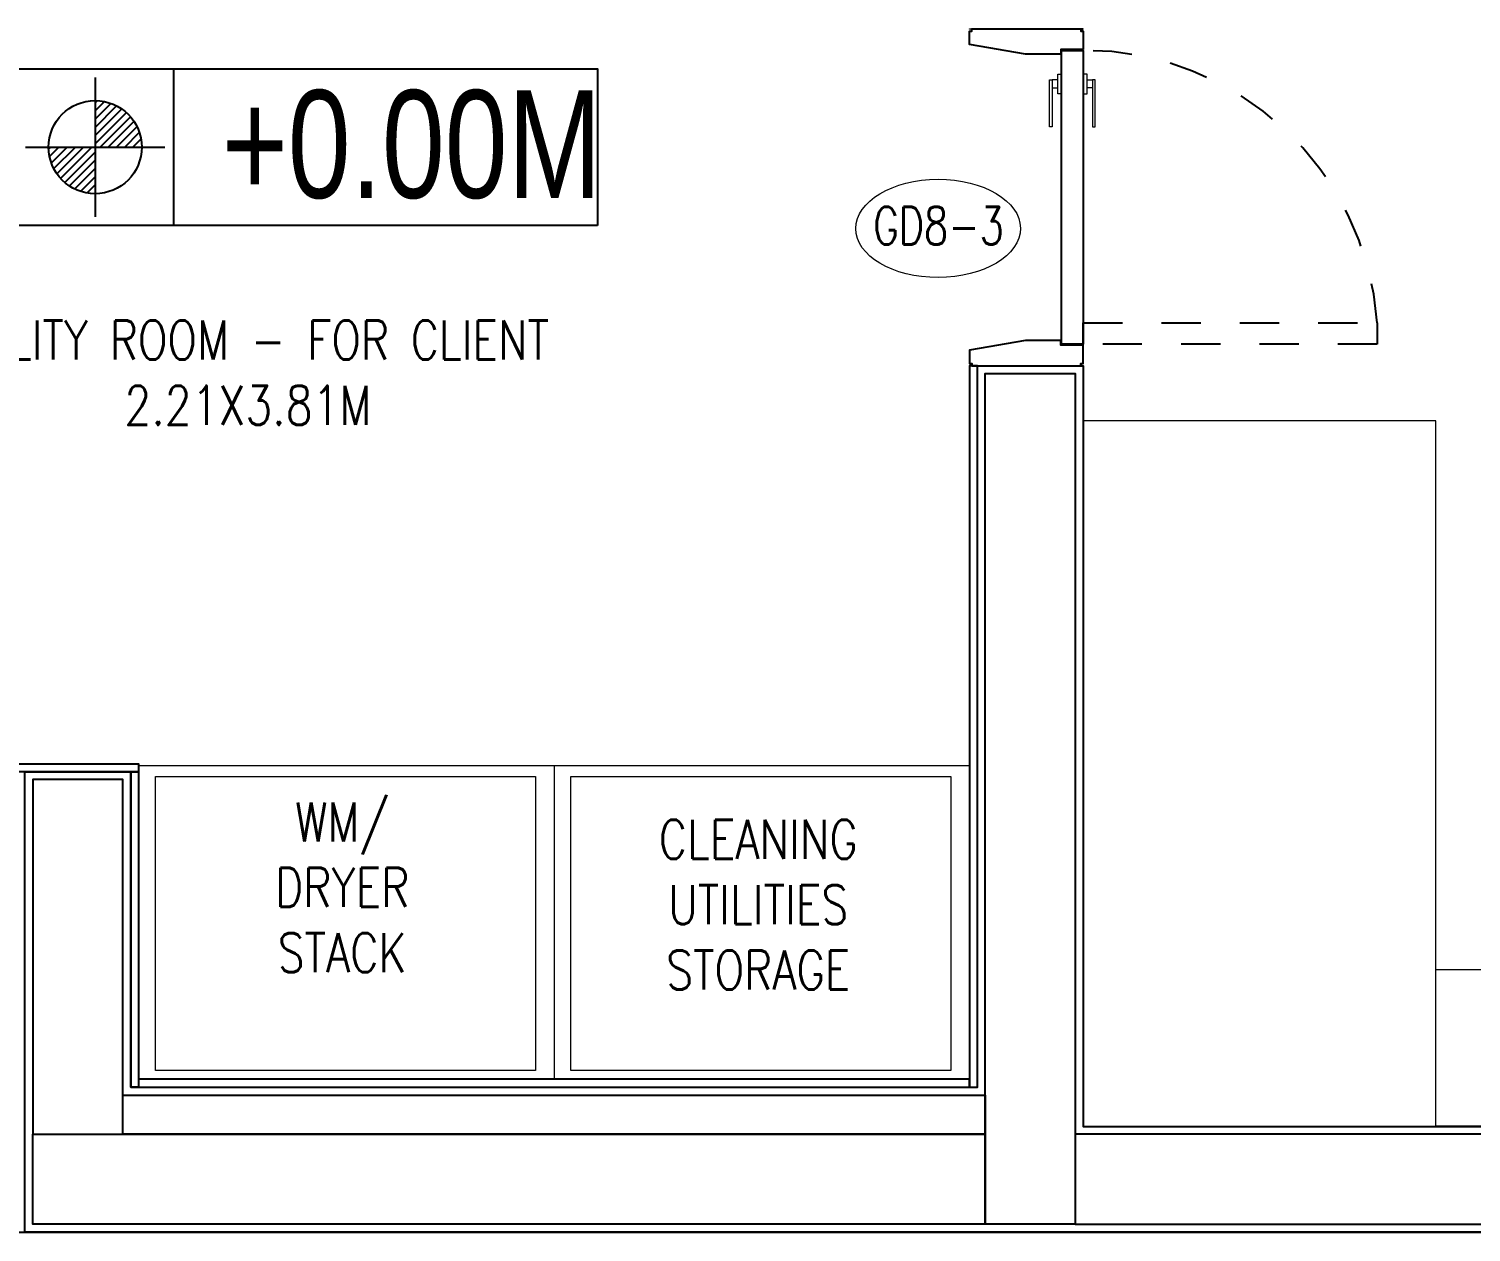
# Model space of a CAD drawing. Header units: metres. Extents: x 42 to 199, y -121 to 268.
# Drawn here: x 117.941 to 121.621, y -58.663 to -55.592 of the extents above; entities that cross this region are included whole.
import ezdxf
from ezdxf.enums import TextEntityAlignment as Align

# ---------------------------------------------------------------- set-up
doc = ezdxf.new("R2010")
doc.units = ezdxf.units.M
doc.header["$LTSCALE"] = 0.3
doc.linetypes.add('HIDDEN', pattern=[0.375, 0.25, -0.125])
doc.layers.get('0').update_dxf_attribs({"color": 8})
for name, color, linetype in [('A-Anno-Symb 1', 8, 'Continuous'), ('A-DWV', 8, 'Continuous'), ('A-ELEVATION 3', 8, 'Continuous'), ('A-flooring', 8, 'Continuous'), ('A-Hidden-Above', 8, 'HIDDEN'), ('A-TEXT ARCHITECURAL', 8, 'Continuous'), ('A-Wall-Full', 8, 'Continuous'), ('A-Wall-Plst', 8, 'Continuous')]:
    doc.layers.add(name, color=color, linetype=linetype)
for name, color, linetype, lineweight in [('A-DOOR TAGS', 8, 'Continuous', 9), ('A-Furniture', 8, 'Continuous', 0), ('A-Hatch', 8, 'Continuous', 9), ('DA HOUSE ARCH LAYOUT', 8, 'Continuous', 9), ('ELEVATION 3', 8, 'Continuous', 13)]:
    doc.layers.add(name, color=color, linetype=linetype, lineweight=lineweight)
doc.styles.add('ROMANS', font='romans.shx', dxfattribs={"width": 0.8, "height": 0.5})
doc.styles.add('RomanS-Narrow', font='romans.shx', dxfattribs={"width": 0.75})
doc.styles.get("Standard").update_dxf_attribs({"font": 'arial.ttf'})

# ---------------------------------------------------------------- blocks, each defined once
blk = doc.blocks.new('Lvl')
h = blk.add_hatch()
h.set_pattern_fill('ANSI31', color=256, scale=0.1, style=0)
h.set_pattern_definition([(45, (380.198235, 215.844595), (-0.00883883476, 0.00883883476), [])])
h.paths.add_polyline_path([(0, 0.1), (0, 0), (0.1, 0, 0.414214)])
h.paths.add_polyline_path([(0, 0), (-0.1, 0, 0.414214), (0, -0.1)])
for p, q in [((0, 0.15), (0, -0.15)), ((-0.15, 0), (0.15, 0))]:
    blk.add_line(p, q)
blk.add_circle((0, 0), 0.1)
blk = doc.blocks.new('Level legend')
at = {"color": 8}
blk.add_line((0.5127, 0.414), (0.5127, 0.0295), dxfattribs=at)
blk.add_lwpolyline([(1.5525, 0.0295), (0.1282, 0.0295), (0.1282, 0.414), (1.5525, 0.414)], close=True, dxfattribs=at)
at = {"color": 1, "xscale": 1.141501531389003, "yscale": 1.141501531389003, "zscale": 1.141501531389003}
blk.add_blockref('Lvl', (0.3205, 0.2217), dxfattribs=at)
blk.add_attdef('+48.00', text='', height=0.2667).set_placement((1.0699, 0.2347), align=Align.MIDDLE_CENTER)
blk = doc.blocks.new('FK_R_BLR_FINAL FLOOR PLANS_24.09.2020$0$Door Legend-flat-46')
at = {"color": 8, "linetype": 'ByBlock'}
blk.add_ellipse((-0.0021, 0.106), major_axis=(0.21, 0.0004), ratio=0.597277, start_param=-3.141592653589793, end_param=3.141592653589793, dxfattribs=at)
blk = doc.blocks.new('HANDLE DOOR')
for points in [[(-51814.5, 3550.6), (-51864.5, 3550.6), (-51864.5, 3540.6), (-51814.5, 3540.6)], [(-51828.5, 3526.5), (-51849, 3526.5), (-51849, 3540.6), (-51828.5, 3540.6)], [(-51948.5, 3519.8), (-51828.5, 3519.8), (-51828.5, 3526.5), (-51948.5, 3526.5)]]:
    blk.add_lwpolyline(points, close=True)
blk = doc.blocks.new('DA HOUSE ARCH LAYOUT')
at = {"layer": 'A-Hatch', "transparency": 33554534}
h = blk.add_hatch(dxfattribs=at)
h.set_pattern_fill('ANSI34', color=8, scale=0.05, angle=135)
h.set_pattern_definition([(180, (143.66595, 80.5253), (-8e-16, -0.9525), []), (180, (143.5072, 80.684), (-8e-16, -0.9525), []), (180, (143.34845, 80.8428), (-8e-16, -0.9525), []), (180, (143.1897, 81.0015), (-8e-16, -0.9525), [])])
h.paths.add_polyline_path([(-4.77, -11.6999), (19.35, -11.7), (19.35, -23.43), (32.0283, -23.43), (32.2446, -21.83), (30.3908, -21.83), (30.3908, -21.93), (29.9908, -21.93), (29.9906, -14.136), (29.9906, -15.135, -0.255571), (30.2109, -14.7322), (30.2208, -12.5299), (29.9908, -12.5299), (29.9908, -5.7602, -0.509998), (30.5975, -5.2899, 0.131852), (31.3505, -5.5096, 0.414214), (32.6508, -4.2093, 0.414214), (31.3505, -2.909, 0.124697), (30.7314, -3.0659, -0.546787), (29.9908, -2.7299), (29.9908, 0.6871), (32.0248, 0.6871), (32.0248, 1.9651), (19.7004, 1.9651, -0.764694), (19.2402, 2.1101), (16.7403, 2.1102), (16.74, -8.5299), (-0.255, -8.5299), (-0.255, -11.6998)])
at = {"layer": 'A-DWV', "color": 8, "linetype": 'Continuous'}
for points in [[(23.485, 4.983), (23.428, 4.983), (23.428, 4.971), (23.3375, 4.971), (23.195, 4.996), (23.195, 5.03), (23.201, 5.03), (23.201, 5.036), (23.479, 5.036), (23.479, 5.03), (23.485, 5.03)], [(23.43, 4.231), (23.43, 4.981), (23.485, 4.981), (23.485, 4.231)], [(23.479, 4.176), (23.479, 4.182), (23.485, 4.182), (23.485, 4.229), (23.428, 4.229), (23.428, 4.241), (23.3375, 4.241), (23.195, 4.216), (23.195, 4.182), (23.201, 4.182), (23.201, 4.176)]]:
    blk.add_lwpolyline(points, close=True, dxfattribs=at)
at = {"layer": 'A-ELEVATION 3', "color": 8}
blk.add_lwpolyline([(16.74, -8.53), (16.7403, 2.1101), (19.2402, 2.11, 0.764694), (19.7004, 1.965), (32.0248, 1.965), (32.0248, 0.675), (30.3908, 0.675), (30.3908, 0.785), (29.9908, 0.785), (29.9908, -2.73, 0.546787)], format="xyb", dxfattribs=at)
at = {"layer": 'A-flooring', "color": 8, "ltscale": 0.25}
for points in [[(23.215, 4.176), (23.195, 4.176), (23.195, 2.335), (23.215, 2.335)], [(21.075, 3.14), (20.765, 3.14), (20.765, 3.16), (21.075, 3.16)], [(21.055, 3.14), (21.075, 3.14), (21.075, 2.335), (21.055, 2.335)], [(21.075, 2.335), (23.195, 2.335), (23.195, 2.355), (21.075, 2.355)]]:
    blk.add_lwpolyline(points, close=True, dxfattribs=at)
at = {"layer": 'A-Furniture', "color": 8}
blk.add_line((22.135, 3.155), (22.135, 2.355), dxfattribs=at)
for points in [[(24.385, 2.2352), (24.385, 4.0352), (23.485, 4.0352), (23.485, 2.2352)], [(21.075, 2.355), (23.195, 2.355), (23.195, 3.155), (21.075, 3.155)], [(25.045, 2.2352), (24.385, 2.2352), (24.385, 2.6352), (25.045, 2.6352)]]:
    blk.add_lwpolyline(points, close=True, dxfattribs=at)
at = {"layer": 'A-Furniture', "color": 4}
for points in [[(21.1177, 3.1277), (22.0874, 3.1277), (22.0874, 2.3777), (21.1177, 2.3777)], [(22.1777, 3.1277), (23.1474, 3.1277), (23.1474, 2.3777), (22.1777, 2.3777)]]:
    blk.add_lwpolyline(points, close=True, dxfattribs=at)
at = {"layer": 'A-Hidden-Above', "color": 8}
blk.add_lwpolyline([(23.485, 4.286), (24.235, 4.286), (24.235, 4.231), (23.485, 4.231)], close=True, dxfattribs=at)
blk.add_arc((23.4879, 4.2319), 0.7491, 4.1403, 90.2191, dxfattribs=at)
at = {"layer": 'A-Wall-Full', "color": 8, "ltscale": 0.25}
for points in [[(23.465, 1.985), (23.235, 1.985), (23.235, 4.156), (23.465, 4.156)], [(20.805, 2.215), (21.035, 2.215), (21.035, 3.12), (20.805, 3.12)], [(21.035, 2.315), (23.235, 2.315), (23.235, 2.215), (21.035, 2.215)], [(20.805, 2.215), (23.235, 2.215), (23.235, 1.985), (20.805, 1.985)], [(28.409, 2.215), (23.465, 2.215), (23.465, 1.985), (28.409, 1.985)]]:
    blk.add_lwpolyline(points, close=True, dxfattribs=at)
at = {"layer": 'A-Wall-Plst', "color": 8}
blk.add_lwpolyline([(28.429, 1.965), (20.785, 1.965), (20.785, 3.14), (21.055, 3.14), (21.055, 2.335), (23.215, 2.335), (23.215, 4.176), (23.485, 4.176), (23.485, 2.235), (25.945, 2.235), (25.945, 4.19), (27.675, 4.19), (27.675, 4.92), (27.525, 4.92), (27.5251, 6.8341), (26.775, 6.8342), (26.775, 7.1041), (28.645, 7.1041)], dxfattribs=at)
at = {"layer": 'ELEVATION 3', "color": 8}
for points in [[(23.195, 5.031), (23.2, 5.031), (23.2, 5.035), (23.195, 5.035), (23.195, 5.036), (23.201, 5.036), (23.201, 5.03), (23.195, 5.03)], [(23.485, 5.031), (23.48, 5.031), (23.48, 5.035), (23.485, 5.035), (23.485, 5.036), (23.479, 5.036), (23.479, 5.03), (23.485, 5.03)], [(23.195, 4.181), (23.2, 4.181), (23.2, 4.177), (23.195, 4.177), (23.195, 4.176), (23.201, 4.176), (23.201, 4.182), (23.195, 4.182)], [(23.485, 4.181), (23.48, 4.181), (23.48, 4.177), (23.485, 4.177), (23.485, 4.176), (23.479, 4.176), (23.479, 4.182), (23.485, 4.182)]]:
    blk.add_lwpolyline(points, close=True, dxfattribs=at)
at = {"layer": 'A-Anno-Symb 1', "color": 8}
ref = blk.add_blockref('Level legend', (20.6307, 4.5034), dxfattribs=dict(at, xscale=1.040212785638243, yscale=1.040212785638243, zscale=1.040212785638243))
ref.add_attrib('+90', '+0.00M', dxfattribs={"layer": '0', "height": 0.275, "rotation": 360, "width": 0.75}).set_placement((21.7719, 4.7419), align=Align.MIDDLE_CENTER)
at = {"layer": 'A-DOOR TAGS', "color": 8}
ref = blk.add_blockref('FK_R_BLR_FINAL FLOOR PLANS_24.09.2020$0$Door Legend-flat-46', (23.117, 4.4207), dxfattribs=at)
ref.add_attrib('D1', 'GD8-3', dxfattribs={"layer": '0', "height": 0.096, "style": 'RomanS-Narrow', "width": 0.75}).set_placement((23.116, 4.5337, 0), align=Align.MIDDLE)
at = {"layer": 'ELEVATION 3', "color": 8, "yscale": 0.0009999999999999996, "zscale": 0.0009999999999999996}
for p, xscale, rotation in [((19.8869, 56.735), -0.0009999999999999996, 269.9917667529662), ((27.0281, 56.735), 0.0009999999999999996, 90.00823324703379)]:
    blk.add_blockref('HANDLE DOOR', p, dxfattribs=dict(at, xscale=xscale, rotation=rotation))
at = {"layer": 'A-TEXT ARCHITECURAL', "color": 8, "insert": (19.7714, 4.292), "char_height": 0.1, "width": 3.165749, "attachment_point": 1, "style": 'ROMANS'}
blk.add_mtext('\\pxqc;UTILITY ROOM - FOR CLIENT \\P2.21X3.81M', dxfattribs=at)
at = {"layer": 'A-TEXT ARCHITECURAL', "color": 4, "char_height": 0.1, "width": 1.306475, "attachment_point": 1, "style": 'ROMANS'}
for s, insert in [('\\pxqc;WM/\\PDRYER \\PSTACK', (20.9412, 3.0618)), ('\\pxqc;CLEANING\\PUTILITIES\\PSTORAGE', (22.0027, 3.0176))]:
    blk.add_mtext(s, dxfattribs=dict(at, insert=insert))

msp = doc.modelspace()

# ---------------------------------------------------------------- block references
at = {"layer": 'DA HOUSE ARCH LAYOUT'}
msp.add_blockref('DA HOUSE ARCH LAYOUT', (97.1462, -60.628), dxfattribs=at)

doc.saveas('drawing.dxf')
